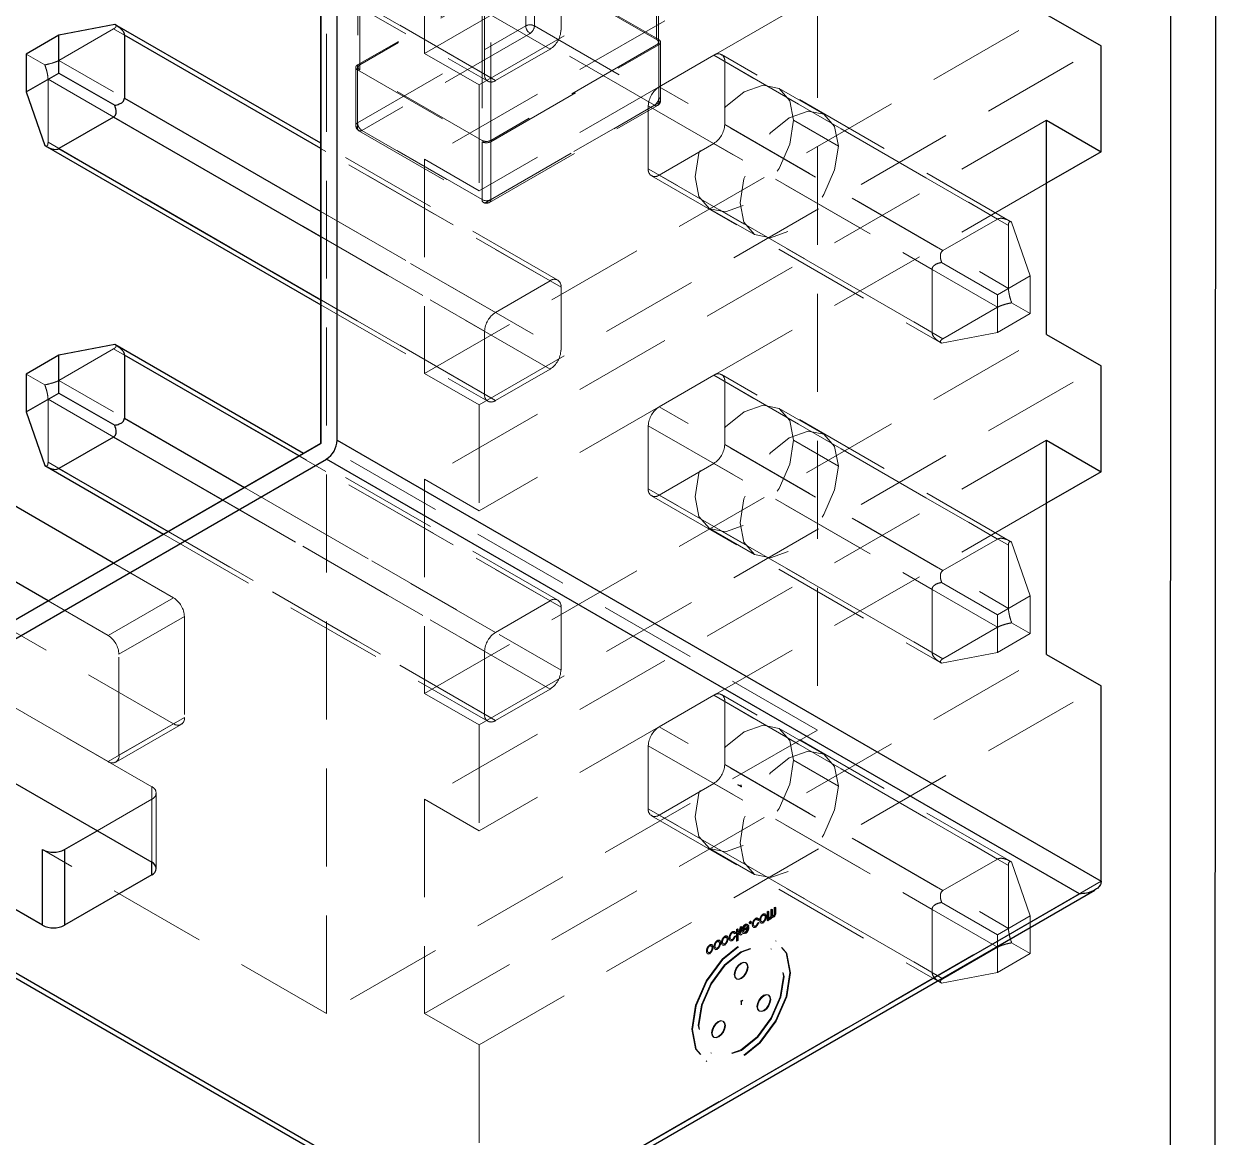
# Model space of a CAD drawing. Header units: millimetres. Extents: x 0 to 841, y 0 to 2287.
# Drawn here: x 629.29 to 644.74, y 251.73 to 266.16 of the extents above; entities that cross this region are included whole.
import ezdxf

# ---------------------------------------------------------------- set-up
doc = ezdxf.new("R2010")
doc.units = ezdxf.units.MM
doc.header["$PDSIZE"] = -1
doc.linetypes.add('HIDDEN', pattern=[1.905, 1.27, -0.635])

msp = doc.modelspace()

# ---------------------------------------------------------------- linework, layer by layer
at = {"color": 7, "linetype": 'Continuous', "lineweight": 25}
for p, q in [((633.353, 260.759), (633.353, 285.189)), ((633.141, 284.985), (633.141, 260.718)), ((633.141, 260.718), (633.141, 283.516)), ((644.147, 245.525), (644.16, 282.282)), ((644.729, 245.189), (644.742, 281.946)), ((642.546, 266.279), (643.253, 265.871)), ((630.471, 266.149), (629.747, 266.009)), ((633.141, 264.608), (630.471, 266.149)), ((629.747, 266.009), (629.323, 265.764)), ((629.747, 265.519), (629.747, 266.009)), ((630.596, 266.009), (630.596, 265.193)), ((633.141, 264.54), (630.596, 266.009)), ((629.323, 265.764), (629.323, 265.275)), ((643.253, 264.499), (643.253, 265.871)), ((629.323, 265.275), (629.747, 265.519)), ((629.747, 265.519), (630.471, 265.101)), ((629.323, 265.275), (629.564, 264.578)), ((630.596, 265.193), (633.141, 263.723)), ((630.454, 264.948), (629.747, 264.54)), ((633.141, 263.397), (630.454, 264.948)), ((642.546, 264.907), (643.253, 264.499)), ((642.546, 262.131), (642.546, 264.907)), ((629.564, 264.578), (633.141, 262.513)), ((629.747, 264.54), (633.141, 262.58)), ((643.253, 264.499), (642.546, 264.091)), ((642.546, 262.131), (643.253, 261.723)), ((630.471, 262.001), (629.747, 261.861)), ((632.917, 260.589), (630.471, 262.001)), ((629.747, 261.861), (629.323, 261.616)), ((629.747, 261.371), (629.747, 261.861)), ((630.596, 261.861), (630.596, 261.045)), ((632.859, 260.555), (630.596, 261.861)), ((630.455, 259.167), (626.141, 261.657)), ((629.323, 261.616), (629.323, 261.127)), ((643.253, 260.351), (643.253, 261.723)), ((629.323, 261.127), (629.747, 261.371)), ((629.747, 261.371), (630.471, 260.953)), ((629.606, 258.677), (625.292, 261.168)), ((629.323, 261.127), (629.564, 260.43)), ((630.596, 261.045), (632.152, 260.147)), ((630.454, 260.8), (629.747, 260.392)), ((631.869, 259.983), (630.454, 260.8)), ((633.141, 260.718), (627.555, 257.493)), ((628.191, 257.86), (633.141, 260.718)), ((633.141, 260.718), (633.141, 260.718)), ((633.353, 260.759), (643.253, 255.044)), ((642.546, 260.759), (643.253, 260.351)), ((642.546, 257.983), (642.546, 260.759)), ((627.555, 257.248), (633.212, 260.514)), ((642.97, 254.88), (633.212, 260.514)), ((629.564, 260.43), (631.103, 259.541)), ((629.747, 260.392), (631.162, 259.575)), ((643.253, 260.351), (642.546, 259.943)), ((642.546, 257.983), (643.253, 257.575)), ((643.253, 255.044), (643.253, 257.575)), ((627.555, 257.248), (630.949, 255.289)), ((629.535, 254.472), (626.141, 256.432)), ((625.334, 256.013), (635.19, 250.323)), ((625.434, 256.023), (635.192, 250.39)), ((629.818, 255.452), (630.242, 255.697)), ((629.535, 254.472), (629.535, 255.452)), ((629.818, 255.452), (629.818, 254.472)), ((630.949, 255.125), (630.949, 255.289)), ((630.949, 255.125), (629.818, 254.472)), ((635.193, 250.323), (643.169, 254.928)), ((635.192, 250.39), (642.97, 254.88))]:
    msp.add_line(p, q, dxfattribs=at)
at = {"color": 7, "linetype": 'HIDDEN', "lineweight": 18}
for p, q in [((639.576, 279.801), (639.576, 257.003)), ((633.212, 253.329), (633.212, 276.127)), ((634.485, 265.774), (642.546, 270.427)), ((635.192, 265.366), (643.253, 270.019)), ((637.492, 265.952), (637.492, 269.544)), ((637.492, 269.479), (637.492, 265.886)), ((637.515, 265.919), (637.515, 269.512)), ((633.622, 269.185), (633.622, 265.592)), ((633.645, 269.218), (633.645, 265.625)), ((633.645, 265.56), (633.645, 269.153)), ((642.546, 269.055), (634.485, 264.402)), ((635.263, 265.504), (629.606, 268.769)), ((634.485, 268.55), (634.485, 265.774)), ((642.546, 268.239), (635.192, 263.994)), ((635.229, 268.238), (635.229, 264.645)), ((635.342, 264.645), (635.342, 268.238)), ((633.141, 267.871), (636.253, 266.075)), ((636.111, 265.83), (633.141, 267.545)), ((635.795, 266.882), (633.617, 265.625)), ((635.795, 266.866), (633.645, 265.625)), ((635.795, 266.131), (635.795, 266.882)), ((635.908, 266.882), (635.908, 266.131)), ((637.52, 265.952), (635.908, 266.882)), ((637.492, 265.952), (635.908, 266.866)), ((636.253, 266.075), (636.253, 266.892)), ((633.141, 266.728), (635.404, 265.422)), ((633.141, 266.661), (635.304, 265.412)), ((634.485, 261.626), (642.546, 266.279)), ((635.263, 266.32), (635.263, 265.504)), ((629.747, 265.683), (630.454, 266.091)), ((630.454, 266.091), (636.111, 262.825)), ((633.617, 264.874), (635.795, 266.131)), ((635.908, 266.131), (637.52, 265.2)), ((635.852, 266.033), (633.674, 264.776)), ((637.464, 265.102), (635.852, 266.033)), ((637.52, 265.2), (637.52, 265.952)), ((637.544, 265.168), (637.544, 265.919)), ((629.564, 265.625), (629.323, 265.764)), ((634.485, 265.774), (635.192, 265.366)), ((635.192, 261.217), (643.253, 265.871)), ((637.492, 265.886), (635.342, 264.645)), ((635.342, 264.629), (637.52, 265.886)), ((635.404, 265.422), (636.111, 265.83)), ((637.52, 265.886), (637.52, 265.135)), ((638.232, 265.749), (637.525, 265.341)), ((638.232, 265.749), (641.909, 263.626)), ((642.092, 263.588), (638.332, 265.759)), ((635.404, 262.417), (629.747, 265.683)), ((633.594, 265.592), (633.594, 264.841)), ((633.617, 265.625), (633.617, 264.874)), ((642.051, 263.545), (638.374, 265.667)), ((638.374, 264.851), (638.374, 265.667)), ((629.606, 264.621), (629.606, 265.438)), ((629.606, 265.438), (635.263, 262.172)), ((633.617, 264.809), (633.617, 265.56)), ((633.617, 265.56), (635.229, 264.629)), ((635.229, 264.645), (633.645, 265.56)), ((635.192, 265.366), (635.192, 263.994)), ((641.202, 263.218), (637.525, 265.341)), ((639.66, 264.984), (639.078, 265.32)), ((637.52, 265.135), (635.342, 263.878)), ((635.286, 263.845), (637.464, 265.102)), ((635.326, 263.841), (637.504, 265.099)), ((637.384, 265.096), (637.384, 264.279)), ((637.384, 265.096), (641.061, 262.973)), ((642.546, 264.907), (634.485, 260.254)), ((638.374, 264.851), (642.051, 262.728)), ((639.847, 264.572), (639.265, 264.908)), ((635.229, 263.878), (633.617, 264.809)), ((633.634, 264.772), (635.246, 263.841)), ((633.674, 264.776), (635.286, 263.845)), ((635.263, 261.356), (629.606, 264.621)), ((636.211, 262.835), (633.141, 264.608)), ((636.253, 262.744), (633.141, 264.54)), ((635.229, 264.629), (635.229, 263.878)), ((635.342, 263.878), (635.342, 264.629)), ((637.525, 264.197), (638.232, 264.606)), ((641.909, 262.483), (638.232, 264.606)), ((634.485, 264.402), (634.485, 261.626)), ((634.485, 264.402), (635.192, 263.994)), ((641.061, 262.157), (637.384, 264.279)), ((637.525, 264.197), (641.202, 262.075)), ((642.546, 264.091), (635.192, 259.846)), ((637.425, 264.188), (641.185, 262.017)), ((638.178, 263.761), (638.76, 263.425)), ((633.141, 263.723), (636.253, 261.927)), ((641.909, 263.626), (641.202, 263.218)), ((642.092, 263.588), (642.334, 262.891)), ((642.051, 262.728), (642.051, 263.545)), ((636.111, 261.682), (633.141, 263.397)), ((641.061, 262.973), (641.061, 262.157)), ((641.185, 263.065), (641.909, 262.646)), ((636.111, 262.825), (635.404, 262.417)), ((641.909, 262.646), (642.334, 262.891)), ((642.334, 262.891), (642.334, 262.401)), ((636.253, 261.927), (636.253, 262.744)), ((633.141, 262.58), (635.404, 261.274)), ((633.141, 262.513), (635.304, 261.264)), ((641.909, 262.157), (641.909, 262.646)), ((642.334, 262.401), (642.092, 262.541)), ((641.202, 262.075), (641.909, 262.483)), ((642.334, 262.401), (641.909, 262.157)), ((634.485, 257.478), (642.546, 262.131)), ((635.263, 262.172), (635.263, 261.356)), ((641.909, 262.157), (641.185, 262.017)), ((629.747, 261.535), (630.454, 261.943)), ((630.454, 261.943), (636.111, 258.677)), ((629.564, 261.477), (629.323, 261.616)), ((634.485, 261.626), (635.192, 261.217)), ((635.192, 257.069), (643.253, 261.723)), ((635.404, 261.274), (636.111, 261.682)), ((638.232, 261.601), (637.525, 261.193)), ((638.232, 261.601), (641.909, 259.478)), ((642.092, 259.44), (638.332, 261.611)), ((635.404, 258.269), (629.747, 261.535)), ((642.051, 259.397), (638.374, 261.519)), ((638.374, 260.703), (638.374, 261.519)), ((629.606, 260.473), (629.606, 261.29)), ((629.606, 261.29), (635.263, 258.024)), ((635.192, 261.217), (635.192, 259.846)), ((641.202, 259.07), (637.525, 261.193)), ((639.66, 260.836), (639.078, 261.172)), ((637.384, 260.948), (637.384, 260.131)), ((637.384, 260.948), (641.061, 258.825)), ((639.576, 257.003), (633.141, 260.718)), ((642.546, 260.759), (634.485, 256.106)), ((638.374, 260.703), (642.051, 258.58)), ((639.847, 260.424), (639.265, 260.76)), ((636.253, 258.596), (632.859, 260.555)), ((636.211, 258.687), (632.917, 260.589)), ((635.263, 257.208), (629.606, 260.473)), ((637.525, 260.049), (638.232, 260.458)), ((641.909, 258.335), (638.232, 260.458)), ((634.485, 260.254), (634.485, 257.478)), ((634.485, 260.254), (635.192, 259.846)), ((632.152, 260.147), (636.253, 257.779)), ((641.061, 258.008), (637.384, 260.131)), ((637.425, 260.04), (641.185, 257.869)), ((637.525, 260.049), (641.202, 257.927)), ((636.111, 257.534), (631.869, 259.983)), ((642.546, 259.943), (635.192, 255.698)), ((631.162, 259.575), (635.404, 257.126)), ((638.178, 259.613), (638.76, 259.277)), ((630.384, 256.595), (625.292, 259.534)), ((631.103, 259.541), (635.304, 257.116)), ((641.909, 259.478), (641.202, 259.07)), ((642.092, 259.44), (642.334, 258.743)), ((642.051, 258.58), (642.051, 259.397)), ((631.232, 258.718), (630.455, 259.167)), ((641.061, 258.825), (641.061, 258.008)), ((641.185, 258.917), (641.909, 258.498)), ((630.384, 258.228), (629.606, 258.677)), ((630.384, 258.228), (631.232, 258.718)), ((636.111, 258.677), (635.404, 258.269)), ((641.909, 258.498), (642.334, 258.743)), ((642.334, 258.743), (642.334, 258.253)), ((636.253, 257.779), (636.253, 258.596)), ((641.909, 258.009), (641.909, 258.498)), ((631.232, 257.085), (629.04, 258.35)), ((631.373, 258.473), (630.525, 257.984)), ((631.373, 258.473), (631.373, 257.167)), ((641.202, 257.927), (641.909, 258.335)), ((642.334, 258.253), (642.092, 258.393)), ((642.334, 258.253), (641.909, 258.009)), ((635.263, 258.024), (635.263, 257.208)), ((630.525, 256.677), (630.525, 257.984)), ((634.485, 253.33), (642.546, 257.983)), ((641.909, 258.009), (641.185, 257.869)), ((630.949, 256.268), (628.191, 257.86)), ((635.192, 252.921), (643.253, 257.575)), ((634.485, 257.478), (635.192, 257.069)), ((635.404, 257.126), (636.111, 257.534)), ((638.232, 257.453), (637.525, 257.045)), ((638.232, 257.453), (641.909, 255.33)), ((642.092, 255.292), (638.332, 257.463)), ((642.051, 255.248), (638.374, 257.371)), ((638.374, 256.555), (638.374, 257.371)), ((630.525, 256.677), (631.373, 257.167)), ((631.232, 257.085), (630.384, 256.595)), ((630.484, 256.586), (631.332, 257.075)), ((639.576, 257.003), (633.212, 253.329)), ((635.192, 257.069), (635.192, 255.698)), ((641.202, 254.922), (637.525, 257.045)), ((639.66, 256.688), (639.078, 257.024)), ((637.384, 256.8), (637.384, 255.983)), ((637.384, 256.8), (641.061, 254.677)), ((638.374, 256.555), (642.051, 254.432)), ((639.847, 256.276), (639.265, 256.612)), ((630.949, 256.268), (630.949, 255.289)), ((631.008, 255.207), (631.008, 256.187)), ((637.525, 255.901), (638.232, 256.31)), ((641.909, 254.187), (638.232, 256.31)), ((635.192, 250.39), (625.292, 256.105)), ((630.242, 255.697), (630.949, 256.105)), ((630.949, 255.289), (630.949, 256.105)), ((634.485, 256.106), (634.485, 253.33)), ((634.485, 256.106), (635.192, 255.698)), ((641.061, 253.86), (637.384, 255.983)), ((637.425, 255.892), (641.185, 253.721)), ((637.525, 255.901), (641.202, 253.779)), ((633.212, 253.329), (629.535, 255.452)), ((638.178, 255.465), (638.76, 255.129)), ((641.909, 255.33), (641.202, 254.922)), ((642.051, 254.432), (642.051, 255.248)), ((642.092, 255.292), (642.334, 254.595)), ((643.253, 255.044), (635.192, 250.39)), ((638.906, 254.614), (638.898, 254.619)), ((638.925, 254.648), (638.938, 254.656)), ((638.925, 254.536), (638.925, 254.648)), ((638.925, 254.648), (638.933, 254.643)), ((638.933, 254.643), (638.947, 254.651)), ((638.933, 254.531), (638.933, 254.643)), ((638.938, 254.656), (638.938, 254.574)), ((638.938, 254.656), (638.947, 254.651)), ((638.947, 254.651), (638.947, 254.569)), ((638.971, 254.675), (638.984, 254.682)), ((638.971, 254.675), (638.971, 254.592)), ((638.971, 254.675), (638.979, 254.67)), ((638.979, 254.67), (638.992, 254.677)), ((638.979, 254.67), (638.979, 254.588)), ((638.984, 254.682), (638.984, 254.603)), ((638.984, 254.682), (638.992, 254.677)), ((638.992, 254.677), (638.992, 254.598)), ((639.029, 254.708), (639.016, 254.701)), ((639.016, 254.701), (639.016, 254.621)), ((639.016, 254.701), (639.024, 254.696)), ((639.016, 254.621), (639.024, 254.616)), ((639.037, 254.703), (639.024, 254.696)), ((639.024, 254.696), (639.024, 254.616)), ((639.029, 254.708), (639.029, 254.623)), ((639.029, 254.708), (639.037, 254.703)), ((639.029, 254.623), (639.037, 254.618)), ((639.037, 254.703), (639.037, 254.618)), ((641.061, 254.677), (641.061, 253.86)), ((641.185, 254.769), (641.909, 254.35)), ((638.638, 254.483), (638.646, 254.478)), ((638.655, 254.466), (638.647, 254.471)), ((638.663, 254.461), (638.677, 254.47)), ((638.672, 254.481), (638.664, 254.486)), ((638.671, 254.457), (638.686, 254.465)), ((638.677, 254.47), (638.686, 254.465)), ((638.691, 254.504), (638.7, 254.499)), ((638.694, 254.497), (638.703, 254.492)), ((638.718, 254.518), (638.709, 254.523)), ((638.712, 254.516), (638.721, 254.511)), ((638.774, 254.561), (638.782, 254.556)), ((638.79, 254.544), (638.781, 254.549)), ((638.799, 254.54), (638.813, 254.549)), ((638.799, 254.54), (638.807, 254.535)), ((638.799, 254.498), (638.813, 254.507)), ((638.799, 254.498), (638.807, 254.493)), ((638.808, 254.559), (638.8, 254.564)), ((638.807, 254.535), (638.822, 254.544)), ((638.807, 254.493), (638.822, 254.502)), ((638.813, 254.549), (638.822, 254.544)), ((638.813, 254.507), (638.822, 254.502)), ((638.842, 254.502), (638.851, 254.497)), ((638.851, 254.519), (638.859, 254.514)), ((638.87, 254.617), (638.878, 254.612)), ((638.87, 254.602), (638.878, 254.597)), ((638.87, 254.519), (638.878, 254.514)), ((638.87, 254.504), (638.878, 254.499)), ((638.897, 254.597), (638.889, 254.602)), ((638.925, 254.536), (638.938, 254.544)), ((638.925, 254.536), (638.933, 254.531)), ((638.933, 254.531), (638.947, 254.539)), ((638.938, 254.574), (638.947, 254.569)), ((638.938, 254.544), (638.938, 254.552)), ((638.938, 254.552), (638.947, 254.548)), ((638.938, 254.544), (638.947, 254.539)), ((638.943, 254.566), (638.952, 254.561)), ((638.947, 254.539), (638.947, 254.548)), ((638.971, 254.592), (638.979, 254.588)), ((638.977, 254.579), (638.986, 254.574)), ((638.978, 254.578), (638.987, 254.573)), ((638.984, 254.603), (638.992, 254.598)), ((638.988, 254.593), (638.997, 254.588)), ((641.909, 254.35), (642.334, 254.595)), ((642.334, 254.595), (642.334, 254.105)), ((638.375, 254.331), (638.384, 254.326)), ((638.375, 254.316), (638.384, 254.311)), ((638.403, 254.311), (638.394, 254.316)), ((638.412, 254.328), (638.403, 254.333)), ((638.473, 254.387), (638.481, 254.382)), ((638.489, 254.37), (638.48, 254.375)), ((638.498, 254.366), (638.512, 254.375)), ((638.498, 254.366), (638.506, 254.361)), ((638.498, 254.324), (638.512, 254.333)), ((638.498, 254.324), (638.506, 254.32)), ((638.507, 254.386), (638.499, 254.391)), ((638.506, 254.361), (638.521, 254.37)), ((638.506, 254.32), (638.521, 254.328)), ((638.512, 254.375), (638.521, 254.37)), ((638.512, 254.333), (638.521, 254.328)), ((638.539, 254.425), (638.525, 254.417)), ((638.525, 254.417), (638.525, 254.272)), ((638.525, 254.417), (638.533, 254.413)), ((638.547, 254.421), (638.533, 254.413)), ((638.533, 254.413), (638.533, 254.267)), ((638.539, 254.386), (638.539, 254.425)), ((638.539, 254.425), (638.547, 254.421)), ((638.539, 254.386), (638.556, 254.376)), ((638.539, 254.386), (638.547, 254.381)), ((638.539, 254.369), (638.576, 254.348)), ((638.539, 254.28), (638.539, 254.369)), ((638.539, 254.369), (638.547, 254.364)), ((638.547, 254.381), (638.547, 254.421)), ((638.547, 254.275), (638.547, 254.364)), ((638.576, 254.447), (638.556, 254.376)), ((638.556, 254.376), (638.564, 254.371)), ((638.556, 254.376), (638.564, 254.371)), ((638.564, 254.371), (638.588, 254.454)), ((638.585, 254.442), (638.564, 254.371)), ((638.564, 254.371), (638.59, 254.356)), ((638.564, 254.371), (638.573, 254.366)), ((638.573, 254.366), (638.597, 254.449)), ((638.588, 254.454), (638.576, 254.447)), ((638.576, 254.447), (638.585, 254.442)), ((638.576, 254.348), (638.59, 254.356)), ((638.576, 254.348), (638.585, 254.343)), ((638.576, 254.348), (638.585, 254.343)), ((638.597, 254.449), (638.585, 254.442)), ((638.585, 254.343), (638.599, 254.351)), ((638.588, 254.454), (638.597, 254.449)), ((638.59, 254.356), (638.599, 254.351)), ((638.59, 254.356), (638.599, 254.351)), ((638.608, 254.404), (638.667, 254.438)), ((638.608, 254.404), (638.617, 254.399)), ((638.609, 254.417), (638.68, 254.458)), ((638.609, 254.417), (638.617, 254.413)), ((638.61, 254.368), (638.618, 254.363)), ((638.617, 254.413), (638.688, 254.454)), ((638.617, 254.399), (638.676, 254.433)), ((638.625, 254.382), (638.633, 254.377)), ((638.638, 254.37), (638.646, 254.365)), ((638.663, 254.461), (638.671, 254.457)), ((638.667, 254.438), (638.676, 254.433)), ((638.68, 254.458), (638.688, 254.454)), ((638.746, 254.446), (638.755, 254.441)), ((638.755, 254.463), (638.764, 254.458)), ((638.774, 254.449), (638.782, 254.444)), ((641.909, 253.86), (641.909, 254.35)), ((638.18, 254.218), (638.188, 254.213)), ((638.18, 254.204), (638.188, 254.199)), ((638.208, 254.199), (638.199, 254.203)), ((638.216, 254.216), (638.208, 254.221)), ((638.25, 254.16), (638.258, 254.155)), ((638.259, 254.177), (638.267, 254.172)), ((638.278, 254.275), (638.286, 254.27)), ((638.278, 254.26), (638.286, 254.255)), ((638.278, 254.177), (638.286, 254.172)), ((638.278, 254.162), (638.286, 254.157)), ((638.305, 254.255), (638.297, 254.26)), ((638.314, 254.272), (638.305, 254.277)), ((638.347, 254.216), (638.356, 254.211)), ((638.356, 254.233), (638.365, 254.228)), ((638.375, 254.233), (638.384, 254.228)), ((638.375, 254.218), (638.384, 254.213)), ((638.445, 254.272), (638.453, 254.268)), ((638.454, 254.289), (638.462, 254.285)), ((638.473, 254.275), (638.481, 254.27)), ((638.525, 254.272), (638.539, 254.28)), ((638.525, 254.272), (638.533, 254.267)), ((638.533, 254.267), (638.547, 254.275)), ((638.539, 254.28), (638.547, 254.275)), ((638.982, 254.163), (638.973, 254.168)), ((639.042, 254.267), (639.033, 254.272)), ((641.202, 253.779), (641.909, 254.187)), ((642.334, 254.105), (642.092, 254.245)), ((638.152, 254.103), (638.161, 254.099)), ((638.161, 254.121), (638.169, 254.116)), ((638.18, 254.12), (638.188, 254.115)), ((638.18, 254.106), (638.188, 254.101)), ((642.334, 254.105), (641.909, 253.86)), ((638.652, 253.983), (638.643, 253.988)), ((638.668, 253.933), (638.676, 253.928)), ((639.22, 253.86), (639.228, 253.855)), ((641.909, 253.86), (641.185, 253.721)), ((638.498, 253.835), (638.507, 253.83)), ((638.523, 253.78), (638.532, 253.775)), ((639.135, 253.811), (639.143, 253.806)), ((638.946, 253.565), (638.937, 253.57)), ((638.792, 253.417), (638.801, 253.412)), ((638.962, 253.515), (638.97, 253.51)), ((634.485, 253.33), (635.192, 252.921)), ((638.358, 253.226), (638.349, 253.23)), ((638.817, 253.362), (638.826, 253.357)), ((637.947, 253.125), (637.955, 253.12)), ((638.032, 253.174), (638.04, 253.169)), ((638.204, 253.078), (638.213, 253.073)), ((638.374, 253.176), (638.383, 253.171)), ((635.192, 252.921), (635.192, 250.39)), ((638.229, 253.023), (638.238, 253.018)), ((638.193, 252.817), (638.202, 252.812)), ((638.133, 252.713), (638.142, 252.708))]:
    msp.add_line(p, q, dxfattribs=at)
at = {"color": 7, "linetype": 'Continuous'}
for p, q in [((638.586, 256.269), (638.544, 256.293)), ((638.586, 256.269), (638.544, 256.293)), ((638.586, 256.269), (638.586, 256.293)), ((638.586, 256.269), (638.586, 256.293)), ((638.587, 253.49), (638.608, 253.502)), ((638.587, 253.49), (638.587, 253.441))]:
    msp.add_line(p, q, dxfattribs=at)
at = {"color": 7, "linetype": 'HIDDEN', "lineweight": 18, "flags": 128}
for points in [[(639.265, 264.908), (639.216, 265.161), (639.078, 265.32), (638.872, 265.36), (638.628, 265.275), (638.385, 265.079), (638.178, 264.8), (638.04, 264.482), (637.992, 264.173), (638.04, 263.92), (638.178, 263.761), (638.385, 263.721), (638.628, 263.806), (638.872, 264.002), (639.078, 264.281), (639.216, 264.599), (639.265, 264.908)], [(639.847, 264.572), (639.798, 264.825), (639.66, 264.984), (639.454, 265.024), (639.21, 264.94), (638.967, 264.743), (638.76, 264.464), (638.622, 264.146), (638.574, 263.837), (638.622, 263.584), (638.76, 263.425), (638.967, 263.385), (639.21, 263.47), (639.454, 263.666), (639.66, 263.945), (639.798, 264.263), (639.847, 264.572)], [(639.265, 260.76), (639.216, 261.013), (639.078, 261.172), (638.872, 261.212), (638.628, 261.127), (638.385, 260.931), (638.178, 260.652), (638.04, 260.334), (637.992, 260.025), (638.04, 259.772), (638.178, 259.613), (638.385, 259.573), (638.628, 259.658), (638.872, 259.854), (639.078, 260.133), (639.216, 260.451), (639.265, 260.76)], [(639.847, 260.424), (639.798, 260.677), (639.66, 260.836), (639.454, 260.876), (639.21, 260.791), (638.967, 260.595), (638.76, 260.316), (638.622, 259.998), (638.574, 259.689), (638.622, 259.436), (638.76, 259.277), (638.967, 259.237), (639.21, 259.322), (639.454, 259.518), (639.66, 259.797), (639.798, 260.115), (639.847, 260.424)], [(639.265, 256.612), (639.216, 256.865), (639.078, 257.024), (638.872, 257.064), (638.628, 256.979), (638.385, 256.783), (638.178, 256.504), (638.04, 256.186), (637.992, 255.877), (638.04, 255.624), (638.178, 255.465), (638.385, 255.425), (638.628, 255.51), (638.872, 255.706), (639.078, 255.985), (639.216, 256.303), (639.265, 256.612)], [(639.847, 256.276), (639.798, 256.529), (639.66, 256.688), (639.454, 256.728), (639.21, 256.643), (638.967, 256.447), (638.76, 256.168), (638.622, 255.85), (638.574, 255.541), (638.622, 255.288), (638.76, 255.129), (638.967, 255.089), (639.21, 255.174), (639.454, 255.37), (639.66, 255.649), (639.798, 255.967), (639.847, 256.276)], [(638.977, 254.579), (638.983, 254.576), (638.991, 254.577), (638.998, 254.58), (639.006, 254.585), (639.014, 254.593), (639.02, 254.602), (639.025, 254.612), (639.029, 254.623)], [(638.984, 254.603), (638.985, 254.597), (638.989, 254.593), (638.994, 254.592), (639, 254.594), (639.006, 254.599), (639.011, 254.606), (639.014, 254.614), (639.016, 254.621)], [(638.691, 254.504), (638.692, 254.509), (638.694, 254.514), (638.698, 254.519), (638.702, 254.522), (638.706, 254.524), (638.709, 254.523), (638.712, 254.52), (638.712, 254.516)], [(638.712, 254.516), (638.712, 254.511), (638.709, 254.506), (638.706, 254.501), (638.702, 254.498), (638.698, 254.496), (638.694, 254.497), (638.692, 254.5), (638.691, 254.504)], [(638.7, 254.499), (638.701, 254.504), (638.703, 254.509), (638.706, 254.514), (638.71, 254.517), (638.714, 254.519), (638.718, 254.518), (638.72, 254.515), (638.721, 254.511)], [(638.721, 254.511), (638.72, 254.506), (638.718, 254.501), (638.714, 254.496), (638.71, 254.493), (638.706, 254.491), (638.703, 254.492), (638.701, 254.495), (638.7, 254.499)], [(638.938, 254.574), (638.94, 254.569), (638.944, 254.566), (638.949, 254.565), (638.954, 254.567), (638.96, 254.572), (638.965, 254.578), (638.969, 254.585), (638.971, 254.592)], [(638.947, 254.569), (638.949, 254.564), (638.952, 254.561), (638.957, 254.56), (638.963, 254.562), (638.969, 254.567), (638.974, 254.573), (638.977, 254.58), (638.979, 254.588)], [(638.986, 254.574), (638.992, 254.572), (638.999, 254.572), (639.007, 254.575), (639.015, 254.58), (639.022, 254.588), (639.029, 254.597), (639.034, 254.608), (639.037, 254.618)], [(638.992, 254.598), (638.994, 254.592), (638.997, 254.588), (639.002, 254.587), (639.008, 254.59), (639.014, 254.594), (639.019, 254.601), (639.023, 254.609), (639.024, 254.616)], [(637.947, 253.125), (637.995, 253.434), (638.133, 253.752), (638.34, 254.031), (638.583, 254.227), (638.827, 254.312), (639.033, 254.272), (639.171, 254.113), (639.22, 253.86)], [(637.955, 253.12), (638.004, 253.429), (638.142, 253.747), (638.348, 254.026), (638.592, 254.222), (638.835, 254.307), (639.042, 254.267), (639.18, 254.108), (639.228, 253.855)], [(638.032, 253.174), (638.074, 253.442), (638.193, 253.717), (638.372, 253.959), (638.583, 254.129), (638.794, 254.202), (638.973, 254.168), (639.093, 254.03), (639.135, 253.811)], [(638.04, 253.169), (638.082, 253.437), (638.202, 253.713), (638.381, 253.954), (638.592, 254.124), (638.803, 254.198), (638.982, 254.163), (639.101, 254.025), (639.143, 253.806)], [(639.22, 253.86), (639.171, 253.55), (639.033, 253.232), (638.827, 252.954), (638.583, 252.757), (638.34, 252.673), (638.133, 252.713), (637.995, 252.872), (637.947, 253.125)], [(639.228, 253.855), (639.18, 253.545), (639.042, 253.227), (638.835, 252.949), (638.592, 252.752), (638.348, 252.668), (638.142, 252.708), (638.004, 252.867), (637.955, 253.12)], [(638.498, 253.835), (638.505, 253.876), (638.523, 253.919), (638.551, 253.956), (638.583, 253.982), (638.616, 253.993), (638.643, 253.988), (638.662, 253.967), (638.668, 253.933)], [(638.668, 253.933), (638.662, 253.892), (638.643, 253.849), (638.616, 253.812), (638.583, 253.786), (638.551, 253.775), (638.523, 253.78), (638.505, 253.801), (638.498, 253.835)], [(638.507, 253.83), (638.513, 253.871), (638.532, 253.914), (638.559, 253.951), (638.592, 253.977), (638.624, 253.989), (638.652, 253.983), (638.67, 253.962), (638.676, 253.928)], [(638.676, 253.928), (638.67, 253.887), (638.652, 253.845), (638.624, 253.807), (638.592, 253.781), (638.559, 253.77), (638.532, 253.775), (638.513, 253.796), (638.507, 253.83)], [(639.135, 253.811), (639.093, 253.543), (638.973, 253.267), (638.794, 253.026), (638.583, 252.855), (638.372, 252.782), (638.193, 252.817), (638.074, 252.954), (638.032, 253.174)], [(639.143, 253.806), (639.101, 253.538), (638.982, 253.262), (638.803, 253.021), (638.592, 252.85), (638.381, 252.777), (638.202, 252.812), (638.082, 252.949), (638.04, 253.169)], [(638.792, 253.417), (638.799, 253.458), (638.817, 253.501), (638.845, 253.538), (638.877, 253.564), (638.91, 253.575), (638.937, 253.57), (638.955, 253.549), (638.962, 253.515)], [(638.801, 253.412), (638.807, 253.453), (638.826, 253.496), (638.853, 253.533), (638.886, 253.559), (638.918, 253.57), (638.946, 253.565), (638.964, 253.544), (638.97, 253.51)], [(638.962, 253.515), (638.955, 253.474), (638.937, 253.431), (638.91, 253.394), (638.877, 253.368), (638.845, 253.357), (638.817, 253.362), (638.799, 253.383), (638.792, 253.417)], [(638.97, 253.51), (638.964, 253.469), (638.946, 253.426), (638.918, 253.389), (638.886, 253.363), (638.853, 253.352), (638.826, 253.357), (638.807, 253.378), (638.801, 253.412)], [(638.204, 253.078), (638.211, 253.119), (638.229, 253.161), (638.257, 253.198), (638.289, 253.225), (638.322, 253.236), (638.349, 253.23), (638.368, 253.209), (638.374, 253.176)], [(638.213, 253.073), (638.219, 253.114), (638.238, 253.156), (638.265, 253.193), (638.298, 253.22), (638.33, 253.231), (638.358, 253.226), (638.376, 253.204), (638.383, 253.171)], [(638.374, 253.176), (638.368, 253.134), (638.349, 253.092), (638.322, 253.055), (638.289, 253.029), (638.257, 253.017), (638.229, 253.023), (638.211, 253.044), (638.204, 253.078)], [(638.383, 253.171), (638.376, 253.129), (638.358, 253.087), (638.33, 253.05), (638.298, 253.024), (638.265, 253.012), (638.238, 253.018), (638.219, 253.039), (638.213, 253.073)]]:
    msp.add_lwpolyline(points, dxfattribs=at)
at = {"color": 7, "linetype": 'HIDDEN', "lineweight": 18}
for centre, radius, start, end in [((635.852, 266.022), 0.123, 62.6097, 117.3903), ((635.918, 266.137), 0.123, 182.6055, 237.3945), ((635.785, 266.137), 0.123, 302.6055, 357.3945), ((635.945, 266.089), 0.307, 302.6055, 357.3945), ((637.48, 265.919), 0.0349, 290.7834, 69.2166), ((637.508, 265.919), 0.0349, 290.7834, 69.2166), ((638.288, 265.681), 0.0873, 350.786, 129.2033), ((633.629, 265.592), 0.0349, 110.7834, 249.2166), ((633.658, 265.592), 0.0349, 110.7834, 249.2166), ((635.349, 265.49), 0.0873, 170.786, 309.2033), ((637.691, 265.082), 0.307, 122.6055, 177.3945), ((637.398, 265.206), 0.123, 302.6055, 357.3945), ((637.486, 265.13), 0.0349, 230.7967, 9.214), ((637.464, 265.168), 0.08, 299.9973, 0), ((637.508, 265.168), 0.0349, 290.7834, 69.2166), ((633.674, 264.841), 0.08, 180, 240.0027), ((633.629, 264.841), 0.0349, 110.7834, 249.2166), ((633.74, 264.879), 0.123, 182.6055, 237.3945), ((638.067, 264.865), 0.307, 302.6055, 357.3945), ((633.652, 264.803), 0.0349, 170.786, 309.2033), ((635.286, 264.755), 0.123, 242.6097, 297.3903), ((635.286, 264.738), 0.123, 242.6097, 297.3903), ((637.47, 264.265), 0.0873, 170.786, 309.2033), ((635.264, 263.872), 0.0349, 170.786, 309.2033), ((635.286, 263.987), 0.123, 242.6097, 297.3903), ((635.286, 263.911), 0.08, 240.0027, 299.9973), ((635.308, 263.872), 0.0349, 230.7967, 9.214), ((636.166, 262.758), 0.0873, 350.786, 129.2033), ((635.57, 262.158), 0.307, 122.6055, 177.3945), ((635.945, 261.941), 0.307, 302.6055, 357.3945), ((638.288, 261.533), 0.0873, 350.786, 129.2033), ((635.349, 261.342), 0.0873, 170.786, 309.2033), ((637.691, 260.934), 0.307, 122.6055, 177.3945), ((638.067, 260.717), 0.307, 302.6055, 357.3945), ((637.47, 260.117), 0.0873, 170.786, 309.2033), ((631.066, 258.459), 0.307, 2.6055, 57.3945), ((636.166, 258.61), 0.0873, 350.786, 129.2033), ((630.218, 257.97), 0.307, 2.6055, 57.3945), ((635.57, 258.01), 0.307, 122.6055, 177.3945), ((635.945, 257.793), 0.307, 302.6055, 357.3945), ((638.288, 257.385), 0.0873, 350.786, 129.2033), ((631.287, 257.153), 0.0873, 230.7967, 9.214), ((635.349, 257.194), 0.0873, 170.786, 309.2033), ((637.691, 256.786), 0.307, 122.6055, 177.3945), ((630.439, 256.663), 0.0873, 230.7967, 9.214), ((638.067, 256.569), 0.307, 302.6055, 357.3945), ((630.918, 256.187), 0.0873, 290.7834, 69.2166), ((637.47, 255.969), 0.0873, 170.786, 309.2033), ((638.941, 254.591), 0.0383, 266.7937, 342.0245), ((638.949, 254.586), 0.0383, 266.7937, 342.0245)]:
    msp.add_arc(centre, radius, start, end, dxfattribs=at)
at = {"color": 7, "linetype": 'Continuous', "lineweight": 25}
for centre, radius, start, end in [((633.046, 260.772), 0.307, 302.6055, 357.3945), ((629.676, 255.725), 0.307, 242.6097, 297.3903), ((630.918, 255.207), 0.0873, 290.7834, 69.2166), ((629.676, 254.745), 0.307, 242.6097, 297.3903)]:
    msp.add_arc(centre, radius, start, end, dxfattribs=at)
at = {"color": 7, "linetype": 'HIDDEN', "lineweight": 18}
for points, knots in [([(630.471, 266.149), (630.477, 266.145), (630.488, 266.137), (630.488, 266.121), (630.477, 266.106), (630.462, 266.096), (630.454, 266.091)], [0, 0, 0, 0, 0.3443631, 0.6363193, 0.8290937, 1, 1, 1, 1]), ([(629.747, 265.683), (629.74, 265.679), (629.724, 265.671), (629.693, 265.659), (629.638, 265.641), (629.596, 265.632), (629.564, 265.625)], [0, 0, 0, 0, 0.144303, 0.302796, 0.48301, 1, 1, 1, 1]), ([(629.564, 265.625), (629.571, 265.605), (629.583, 265.568), (629.597, 265.515), (629.604, 265.47), (629.605, 265.448), (629.606, 265.438)], [0, 0, 0, 0, 0.344363, 0.636319, 0.829094, 1, 1, 1, 1]), ([(629.606, 264.621), (629.605, 264.614), (629.605, 264.598), (629.6, 264.583), (629.588, 264.568), (629.574, 264.574), (629.564, 264.578)], [0, 0, 0, 0, 0.144303, 0.302796, 0.48301, 1, 1, 1, 1]), ([(641.909, 263.626), (641.917, 263.629), (641.933, 263.636), (641.963, 263.637), (642.019, 263.627), (642.061, 263.605), (642.092, 263.588)], [0, 0, 0, 0, 0.144303, 0.302796, 0.48301, 1, 1, 1, 1]), ([(642.092, 263.588), (642.086, 263.591), (642.073, 263.597), (642.06, 263.589), (642.052, 263.572), (642.051, 263.553), (642.051, 263.545)], [0, 0, 0, 0, 0.3443631, 0.6363193, 0.8290937, 1, 1, 1, 1]), ([(641.185, 263.065), (641.179, 263.084), (641.168, 263.12), (641.168, 263.166), (641.179, 263.2), (641.195, 263.212), (641.202, 263.218)], [0, 0, 0, 0, 0.344363, 0.636319, 0.829094, 1, 1, 1, 1]), ([(641.061, 262.973), (641.062, 262.981), (641.064, 262.997), (641.079, 263.018), (641.115, 263.047), (641.155, 263.057), (641.185, 263.065)], [0, 0, 0, 0, 0.144303, 0.302796, 0.48301, 1, 1, 1, 1]), ([(642.051, 262.728), (642.051, 262.719), (642.052, 262.702), (642.057, 262.669), (642.069, 262.612), (642.082, 262.571), (642.092, 262.541)], [0, 0, 0, 0, 0.144303, 0.302796, 0.48301, 1, 1, 1, 1]), ([(642.092, 262.541), (642.072, 262.537), (642.034, 262.529), (641.98, 262.513), (641.938, 262.498), (641.918, 262.488), (641.909, 262.483)], [0, 0, 0, 0, 0.344363, 0.636319, 0.829094, 1, 1, 1, 1]), ([(641.185, 262.017), (641.165, 262.029), (641.129, 262.052), (641.088, 262.09), (641.065, 262.126), (641.062, 262.147), (641.061, 262.157)], [0, 0, 0, 0, 0.344363, 0.636319, 0.829094, 1, 1, 1, 1]), ([(641.202, 262.075), (641.196, 262.071), (641.183, 262.062), (641.172, 262.051), (641.165, 262.033), (641.177, 262.024), (641.185, 262.017)], [0, 0, 0, 0, 0.144303, 0.302796, 0.48301, 1, 1, 1, 1]), ([(630.471, 262.001), (630.477, 261.997), (630.488, 261.989), (630.488, 261.973), (630.477, 261.958), (630.462, 261.948), (630.454, 261.943)], [0, 0, 0, 0, 0.344363, 0.636319, 0.829094, 1, 1, 1, 1]), ([(629.747, 261.535), (629.74, 261.531), (629.724, 261.522), (629.693, 261.511), (629.638, 261.493), (629.596, 261.484), (629.564, 261.477)], [0, 0, 0, 0, 0.144303, 0.302796, 0.48301, 1, 1, 1, 1]), ([(629.564, 261.477), (629.571, 261.457), (629.583, 261.42), (629.597, 261.367), (629.604, 261.322), (629.605, 261.3), (629.606, 261.29)], [0, 0, 0, 0, 0.344363, 0.636319, 0.829094, 1, 1, 1, 1]), ([(629.606, 260.473), (629.605, 260.466), (629.605, 260.45), (629.6, 260.435), (629.588, 260.42), (629.574, 260.426), (629.564, 260.43)], [0, 0, 0, 0, 0.144303, 0.302796, 0.48301, 1, 1, 1, 1]), ([(641.909, 259.478), (641.917, 259.481), (641.933, 259.488), (641.963, 259.489), (642.019, 259.479), (642.061, 259.457), (642.092, 259.44)], [0, 0, 0, 0, 0.144303, 0.302796, 0.48301, 1, 1, 1, 1]), ([(642.092, 259.44), (642.086, 259.443), (642.073, 259.449), (642.06, 259.441), (642.052, 259.424), (642.051, 259.405), (642.051, 259.397)], [0, 0, 0, 0, 0.344363, 0.636319, 0.829094, 1, 1, 1, 1]), ([(641.185, 258.917), (641.179, 258.936), (641.168, 258.972), (641.168, 259.018), (641.179, 259.052), (641.195, 259.064), (641.202, 259.07)], [0, 0, 0, 0, 0.344363, 0.636319, 0.829094, 1, 1, 1, 1]), ([(641.061, 258.825), (641.062, 258.833), (641.064, 258.849), (641.079, 258.87), (641.115, 258.899), (641.155, 258.909), (641.185, 258.917)], [0, 0, 0, 0, 0.144303, 0.302796, 0.48301, 1, 1, 1, 1]), ([(642.051, 258.58), (642.051, 258.571), (642.052, 258.554), (642.057, 258.521), (642.069, 258.464), (642.082, 258.423), (642.092, 258.393)], [0, 0, 0, 0, 0.144303, 0.3027957, 0.4830101, 1, 1, 1, 1]), ([(642.092, 258.393), (642.072, 258.389), (642.034, 258.381), (641.98, 258.365), (641.938, 258.35), (641.918, 258.34), (641.909, 258.335)], [0, 0, 0, 0, 0.344363, 0.636319, 0.829094, 1, 1, 1, 1]), ([(641.185, 257.869), (641.165, 257.881), (641.129, 257.904), (641.088, 257.942), (641.065, 257.978), (641.062, 257.999), (641.061, 258.008)], [0, 0, 0, 0, 0.344363, 0.636319, 0.829094, 1, 1, 1, 1]), ([(641.202, 257.927), (641.196, 257.923), (641.183, 257.914), (641.172, 257.902), (641.165, 257.885), (641.177, 257.876), (641.185, 257.869)], [0, 0, 0, 0, 0.144303, 0.302796, 0.48301, 1, 1, 1, 1]), ([(641.909, 255.33), (641.917, 255.333), (641.933, 255.34), (641.963, 255.341), (642.019, 255.331), (642.061, 255.309), (642.092, 255.292)], [0, 0, 0, 0, 0.144303, 0.302796, 0.48301, 1, 1, 1, 1]), ([(642.092, 255.292), (642.086, 255.295), (642.073, 255.301), (642.06, 255.293), (642.052, 255.276), (642.051, 255.257), (642.051, 255.248)], [0, 0, 0, 0, 0.344363, 0.636319, 0.829094, 1, 1, 1, 1]), ([(641.185, 254.769), (641.179, 254.788), (641.168, 254.824), (641.168, 254.87), (641.179, 254.904), (641.195, 254.916), (641.202, 254.922)], [0, 0, 0, 0, 0.344363, 0.636319, 0.829094, 1, 1, 1, 1]), ([(638.87, 254.617), (638.873, 254.618), (638.878, 254.621), (638.887, 254.622), (638.896, 254.621), (638.905, 254.614), (638.911, 254.602), (638.913, 254.585), (638.911, 254.566), (638.905, 254.547), (638.896, 254.53), (638.887, 254.518), (638.878, 254.509), (638.873, 254.506), (638.87, 254.504)], [0, 0, 0, 0, 0.053784, 0.117806, 0.194259, 0.284674, 0.388205, 0.5, 0.611795, 0.715326, 0.805741, 0.882194, 0.946216, 1, 1, 1, 1]), ([(641.061, 254.677), (641.062, 254.685), (641.064, 254.701), (641.079, 254.722), (641.115, 254.751), (641.155, 254.761), (641.185, 254.769)], [0, 0, 0, 0, 0.144303, 0.302796, 0.48301, 1, 1, 1, 1]), ([(638.638, 254.37), (638.635, 254.369), (638.629, 254.366), (638.621, 254.364), (638.611, 254.366), (638.603, 254.372), (638.597, 254.384), (638.594, 254.401), (638.597, 254.421), (638.603, 254.44), (638.611, 254.456), (638.621, 254.468), (638.629, 254.477), (638.635, 254.481), (638.638, 254.483)], [0, 0, 0, 0, 0.053784, 0.117806, 0.194259, 0.284674, 0.388205, 0.5, 0.611795, 0.715326, 0.805741, 0.882194, 0.946216, 1, 1, 1, 1]), ([(638.609, 254.417), (638.611, 254.426), (638.614, 254.439), (638.624, 254.455), (638.632, 254.465), (638.641, 254.47), (638.65, 254.471), (638.657, 254.468), (638.661, 254.464), (638.663, 254.461)], [0, 0, 0, 0, 0.267845, 0.395145, 0.51294, 0.624534, 0.740912, 0.866836, 1, 1, 1, 1]), ([(638.617, 254.413), (638.619, 254.421), (638.623, 254.435), (638.633, 254.45), (638.641, 254.46), (638.65, 254.465), (638.658, 254.466), (638.666, 254.463), (638.669, 254.459), (638.671, 254.457)], [0, 0, 0, 0, 0.267845, 0.395145, 0.51294, 0.624534, 0.740912, 0.866836, 1, 1, 1, 1]), ([(638.638, 254.483), (638.642, 254.485), (638.652, 254.489), (638.667, 254.486), (638.673, 254.476), (638.677, 254.47)], [0, 0, 0, 0, 0.262326, 0.54523, 1, 1, 1, 1]), ([(638.646, 254.478), (638.651, 254.48), (638.66, 254.484), (638.676, 254.481), (638.682, 254.471), (638.686, 254.465)], [0, 0, 0, 0, 0.262326, 0.54523, 1, 1, 1, 1]), ([(638.774, 254.449), (638.771, 254.447), (638.766, 254.444), (638.757, 254.443), (638.748, 254.445), (638.739, 254.451), (638.733, 254.463), (638.731, 254.48), (638.733, 254.499), (638.739, 254.518), (638.748, 254.535), (638.757, 254.547), (638.766, 254.556), (638.771, 254.56), (638.774, 254.561)], [0, 0, 0, 0, 0.053784, 0.117806, 0.194259, 0.284674, 0.388205, 0.5, 0.611795, 0.715326, 0.805741, 0.882194, 0.946216, 1, 1, 1, 1]), ([(638.799, 254.498), (638.797, 254.494), (638.793, 254.485), (638.785, 254.472), (638.775, 254.463), (638.766, 254.46), (638.757, 254.461), (638.75, 254.467), (638.746, 254.476), (638.744, 254.487), (638.746, 254.501), (638.75, 254.516), (638.757, 254.529), (638.766, 254.541), (638.775, 254.548), (638.785, 254.55), (638.793, 254.547), (638.797, 254.543), (638.799, 254.54)], [0, 0, 0, 0, 0.06591, 0.127752, 0.184575, 0.240344, 0.300579, 0.365486, 0.4327, 0.5, 0.5673, 0.634514, 0.699421, 0.759656, 0.815425, 0.872248, 0.93409, 1, 1, 1, 1]), ([(638.807, 254.493), (638.805, 254.489), (638.802, 254.48), (638.793, 254.468), (638.784, 254.458), (638.774, 254.455), (638.767, 254.456), (638.765, 254.458), (638.764, 254.459)], [0, 0, 0, 0, 0.203733, 0.394894, 0.570539, 0.742926, 0.929119, 1, 1, 1, 1]), ([(638.774, 254.561), (638.779, 254.563), (638.788, 254.568), (638.804, 254.565), (638.81, 254.555), (638.813, 254.549)], [0, 0, 0, 0, 0.262326, 0.545229, 1, 1, 1, 1]), ([(638.813, 254.507), (638.811, 254.5), (638.807, 254.487), (638.797, 254.469), (638.785, 254.456), (638.778, 254.451), (638.774, 254.449)], [0, 0, 0, 0, 0.289345, 0.578702, 0.796119, 1, 1, 1, 1]), ([(638.782, 254.556), (638.787, 254.558), (638.797, 254.563), (638.812, 254.56), (638.818, 254.55), (638.822, 254.544)], [0, 0, 0, 0, 0.262326, 0.545229, 1, 1, 1, 1]), ([(638.79, 254.544), (638.791, 254.544), (638.795, 254.545), (638.801, 254.542), (638.805, 254.538), (638.807, 254.535)], [0, 0, 0, 0, 0.134178, 0.553306, 1, 1, 1, 1]), ([(638.87, 254.504), (638.867, 254.503), (638.862, 254.5), (638.853, 254.498), (638.844, 254.5), (638.835, 254.507), (638.829, 254.519), (638.827, 254.535), (638.829, 254.555), (638.835, 254.574), (638.844, 254.59), (638.853, 254.603), (638.862, 254.611), (638.867, 254.615), (638.87, 254.617)], [0, 0, 0, 0, 0.053784, 0.117806, 0.194259, 0.284674, 0.388205, 0.5, 0.611795, 0.715326, 0.805741, 0.882194, 0.946216, 1, 1, 1, 1]), ([(638.87, 254.519), (638.866, 254.517), (638.858, 254.514), (638.849, 254.519), (638.842, 254.529), (638.839, 254.543), (638.842, 254.56), (638.849, 254.577), (638.858, 254.593), (638.866, 254.599), (638.87, 254.602)], [0, 0, 0, 0, 0.111736, 0.23533, 0.367087, 0.5, 0.632913, 0.76467, 0.888264, 1, 1, 1, 1]), ([(638.878, 254.514), (638.875, 254.512), (638.867, 254.51), (638.862, 254.513), (638.86, 254.514)], [0, 0, 0, 0, 0.519668, 1, 1, 1, 1]), ([(638.87, 254.602), (638.874, 254.603), (638.882, 254.606), (638.891, 254.601), (638.898, 254.592), (638.901, 254.578), (638.898, 254.561), (638.891, 254.544), (638.882, 254.528), (638.874, 254.522), (638.87, 254.519)], [0, 0, 0, 0, 0.111736, 0.23533, 0.367087, 0.5, 0.632913, 0.76467, 0.888264, 1, 1, 1, 1]), ([(638.878, 254.612), (638.881, 254.613), (638.887, 254.616), (638.895, 254.617), (638.902, 254.617), (638.905, 254.614), (638.906, 254.614)], [0, 0, 0, 0, 0.247731, 0.542616, 0.894759, 1, 1, 1, 1]), ([(638.878, 254.597), (638.882, 254.599), (638.89, 254.601), (638.895, 254.598), (638.897, 254.596)], [0, 0, 0, 0, 0.519668, 1, 1, 1, 1]), ([(638.375, 254.218), (638.373, 254.217), (638.367, 254.214), (638.358, 254.213), (638.349, 254.214), (638.34, 254.221), (638.334, 254.233), (638.332, 254.25), (638.334, 254.269), (638.34, 254.288), (638.349, 254.305), (638.358, 254.317), (638.367, 254.326), (638.373, 254.329), (638.375, 254.331)], [0, 0, 0, 0, 0.053784, 0.117806, 0.194259, 0.284674, 0.388205, 0.5, 0.611795, 0.715326, 0.805741, 0.882194, 0.946216, 1, 1, 1, 1]), ([(638.375, 254.233), (638.371, 254.232), (638.363, 254.229), (638.354, 254.234), (638.347, 254.243), (638.345, 254.257), (638.347, 254.274), (638.354, 254.291), (638.363, 254.307), (638.371, 254.313), (638.375, 254.316)], [0, 0, 0, 0, 0.111736, 0.23533, 0.367087, 0.5, 0.632913, 0.76467, 0.888264, 1, 1, 1, 1]), ([(638.375, 254.331), (638.378, 254.332), (638.383, 254.335), (638.392, 254.337), (638.401, 254.335), (638.41, 254.328), (638.416, 254.316), (638.418, 254.3), (638.416, 254.28), (638.41, 254.261), (638.401, 254.245), (638.392, 254.232), (638.383, 254.224), (638.378, 254.22), (638.375, 254.218)], [0, 0, 0, 0, 0.053784, 0.117806, 0.194259, 0.284674, 0.388205, 0.5, 0.611795, 0.715326, 0.805741, 0.882194, 0.946216, 1, 1, 1, 1]), ([(638.375, 254.316), (638.379, 254.318), (638.387, 254.321), (638.396, 254.316), (638.403, 254.306), (638.406, 254.292), (638.403, 254.275), (638.396, 254.258), (638.387, 254.242), (638.379, 254.236), (638.375, 254.233)], [0, 0, 0, 0, 0.111736, 0.23533, 0.367087, 0.5, 0.632913, 0.76467, 0.888264, 1, 1, 1, 1]), ([(638.384, 254.326), (638.386, 254.327), (638.392, 254.33), (638.401, 254.332), (638.408, 254.331), (638.411, 254.329), (638.411, 254.328)], [0, 0, 0, 0, 0.2477313, 0.5426158, 0.8947587, 1, 1, 1, 1]), ([(638.384, 254.311), (638.387, 254.313), (638.395, 254.316), (638.4, 254.312), (638.403, 254.311)], [0, 0, 0, 0, 0.519668, 1, 1, 1, 1]), ([(638.473, 254.275), (638.47, 254.273), (638.465, 254.271), (638.456, 254.269), (638.446, 254.271), (638.438, 254.277), (638.432, 254.289), (638.43, 254.306), (638.432, 254.325), (638.438, 254.344), (638.446, 254.361), (638.456, 254.373), (638.465, 254.382), (638.47, 254.386), (638.473, 254.387)], [0, 0, 0, 0, 0.053784, 0.117806, 0.194259, 0.284674, 0.388205, 0.5, 0.611795, 0.715326, 0.805741, 0.882194, 0.946216, 1, 1, 1, 1]), ([(638.498, 254.324), (638.496, 254.32), (638.492, 254.311), (638.484, 254.299), (638.474, 254.289), (638.465, 254.286), (638.456, 254.287), (638.449, 254.293), (638.444, 254.302), (638.442, 254.313), (638.444, 254.327), (638.449, 254.342), (638.456, 254.355), (638.465, 254.367), (638.474, 254.374), (638.484, 254.376), (638.492, 254.373), (638.496, 254.369), (638.498, 254.366)], [0, 0, 0, 0, 0.0659098, 0.1277523, 0.1845752, 0.2403439, 0.3005792, 0.3654856, 0.4327001, 0.5, 0.5672999, 0.6345144, 0.6994208, 0.7596561, 0.8154248, 0.8722477, 0.9340902, 1, 1, 1, 1]), ([(638.506, 254.32), (638.504, 254.315), (638.5, 254.306), (638.492, 254.294), (638.483, 254.284), (638.473, 254.281), (638.466, 254.282), (638.463, 254.284), (638.463, 254.285)], [0, 0, 0, 0, 0.203733, 0.394894, 0.570539, 0.742926, 0.929119, 1, 1, 1, 1]), ([(638.473, 254.387), (638.477, 254.389), (638.487, 254.394), (638.503, 254.391), (638.508, 254.381), (638.512, 254.375)], [0, 0, 0, 0, 0.262326, 0.545229, 1, 1, 1, 1]), ([(638.512, 254.333), (638.51, 254.326), (638.506, 254.313), (638.495, 254.295), (638.484, 254.282), (638.476, 254.277), (638.473, 254.275)], [0, 0, 0, 0, 0.289345, 0.578702, 0.796119, 1, 1, 1, 1]), ([(638.481, 254.382), (638.486, 254.385), (638.495, 254.389), (638.511, 254.386), (638.517, 254.376), (638.521, 254.37)], [0, 0, 0, 0, 0.262326, 0.545229, 1, 1, 1, 1]), ([(638.489, 254.37), (638.49, 254.37), (638.494, 254.371), (638.5, 254.368), (638.504, 254.364), (638.506, 254.361)], [0, 0, 0, 0, 0.134178, 0.553306, 1, 1, 1, 1]), ([(638.667, 254.438), (638.666, 254.433), (638.664, 254.422), (638.657, 254.407), (638.648, 254.393), (638.638, 254.383), (638.627, 254.381), (638.618, 254.384), (638.611, 254.392), (638.609, 254.4), (638.608, 254.404)], [0, 0, 0, 0, 0.133809, 0.265222, 0.38803, 0.5, 0.61197, 0.734778, 0.866191, 1, 1, 1, 1]), ([(638.625, 254.382), (638.624, 254.384), (638.619, 254.388), (638.618, 254.395), (638.617, 254.399)], [0, 0, 0, 0, 0.4224394, 1, 1, 1, 1]), ([(638.676, 254.433), (638.675, 254.428), (638.673, 254.418), (638.666, 254.402), (638.657, 254.388), (638.646, 254.379), (638.637, 254.376), (638.633, 254.378), (638.631, 254.379)], [0, 0, 0, 0, 0.196173, 0.388834, 0.56888, 0.733035, 0.897191, 1, 1, 1, 1]), ([(638.68, 254.458), (638.68, 254.45), (638.68, 254.432), (638.67, 254.406), (638.658, 254.388), (638.648, 254.377), (638.641, 254.372), (638.638, 254.37)], [0, 0, 0, 0, 0.2842685, 0.5852988, 0.7353595, 0.8739265, 1, 1, 1, 1]), ([(638.688, 254.454), (638.688, 254.445), (638.688, 254.427), (638.678, 254.401), (638.666, 254.383), (638.656, 254.372), (638.649, 254.367), (638.646, 254.365)], [0, 0, 0, 0, 0.2842685, 0.5852988, 0.7353595, 0.8739265, 1, 1, 1, 1]), ([(642.051, 254.432), (642.051, 254.423), (642.052, 254.406), (642.057, 254.373), (642.069, 254.316), (642.082, 254.275), (642.092, 254.245)], [0, 0, 0, 0, 0.144303, 0.302796, 0.48301, 1, 1, 1, 1]), ([(638.18, 254.106), (638.177, 254.104), (638.172, 254.102), (638.163, 254.1), (638.154, 254.102), (638.145, 254.108), (638.139, 254.12), (638.137, 254.137), (638.139, 254.156), (638.145, 254.175), (638.154, 254.192), (638.163, 254.204), (638.172, 254.213), (638.177, 254.217), (638.18, 254.218)], [0, 0, 0, 0, 0.0537844, 0.1178061, 0.1942591, 0.2846742, 0.3882046, 0.5, 0.6117954, 0.7153258, 0.8057409, 0.8821939, 0.9462156, 1, 1, 1, 1]), ([(638.18, 254.12), (638.176, 254.119), (638.168, 254.116), (638.159, 254.121), (638.152, 254.13), (638.149, 254.144), (638.152, 254.162), (638.159, 254.179), (638.168, 254.194), (638.176, 254.201), (638.18, 254.204)], [0, 0, 0, 0, 0.111736, 0.23533, 0.367087, 0.5, 0.632913, 0.76467, 0.888264, 1, 1, 1, 1]), ([(638.18, 254.218), (638.183, 254.22), (638.188, 254.222), (638.197, 254.224), (638.206, 254.222), (638.215, 254.216), (638.221, 254.204), (638.223, 254.187), (638.221, 254.168), (638.215, 254.149), (638.206, 254.132), (638.197, 254.12), (638.188, 254.111), (638.183, 254.107), (638.18, 254.106)], [0, 0, 0, 0, 0.053784, 0.117806, 0.194259, 0.284674, 0.388205, 0.5, 0.611795, 0.715326, 0.805741, 0.882194, 0.946216, 1, 1, 1, 1]), ([(638.18, 254.204), (638.184, 254.205), (638.192, 254.208), (638.201, 254.203), (638.208, 254.194), (638.211, 254.18), (638.208, 254.162), (638.201, 254.145), (638.192, 254.13), (638.184, 254.123), (638.18, 254.12)], [0, 0, 0, 0, 0.111736, 0.23533, 0.367087, 0.5, 0.632913, 0.76467, 0.888264, 1, 1, 1, 1]), ([(638.188, 254.213), (638.191, 254.215), (638.197, 254.218), (638.205, 254.219), (638.212, 254.218), (638.215, 254.216), (638.216, 254.215)], [0, 0, 0, 0, 0.247731, 0.542616, 0.894759, 1, 1, 1, 1]), ([(638.188, 254.199), (638.192, 254.2), (638.2, 254.203), (638.205, 254.2), (638.207, 254.198)], [0, 0, 0, 0, 0.519668, 1, 1, 1, 1]), ([(638.278, 254.162), (638.275, 254.161), (638.269, 254.158), (638.261, 254.156), (638.251, 254.158), (638.243, 254.165), (638.237, 254.177), (638.234, 254.193), (638.237, 254.213), (638.243, 254.232), (638.251, 254.248), (638.261, 254.261), (638.269, 254.269), (638.275, 254.273), (638.278, 254.275)], [0, 0, 0, 0, 0.0537844, 0.1178061, 0.1942591, 0.2846742, 0.3882046, 0.5, 0.6117954, 0.7153258, 0.8057409, 0.8821939, 0.9462156, 1, 1, 1, 1]), ([(638.278, 254.177), (638.274, 254.175), (638.266, 254.172), (638.256, 254.177), (638.25, 254.187), (638.247, 254.201), (638.25, 254.218), (638.256, 254.235), (638.266, 254.251), (638.274, 254.257), (638.278, 254.26)], [0, 0, 0, 0, 0.111736, 0.23533, 0.367087, 0.5, 0.632913, 0.76467, 0.888264, 1, 1, 1, 1]), ([(638.286, 254.172), (638.282, 254.17), (638.275, 254.168), (638.27, 254.171), (638.267, 254.172)], [0, 0, 0, 0, 0.519668, 1, 1, 1, 1]), ([(638.278, 254.275), (638.28, 254.276), (638.286, 254.279), (638.295, 254.28), (638.304, 254.279), (638.312, 254.272), (638.319, 254.26), (638.321, 254.243), (638.319, 254.224), (638.312, 254.205), (638.304, 254.188), (638.295, 254.176), (638.286, 254.167), (638.28, 254.164), (638.278, 254.162)], [0, 0, 0, 0, 0.0537844, 0.1178061, 0.1942591, 0.2846742, 0.3882046, 0.5, 0.6117954, 0.7153258, 0.8057409, 0.8821939, 0.9462156, 1, 1, 1, 1]), ([(638.278, 254.26), (638.281, 254.261), (638.289, 254.264), (638.299, 254.259), (638.305, 254.25), (638.308, 254.236), (638.305, 254.219), (638.299, 254.202), (638.289, 254.186), (638.281, 254.18), (638.278, 254.177)], [0, 0, 0, 0, 0.111736, 0.23533, 0.367087, 0.5, 0.632913, 0.76467, 0.888264, 1, 1, 1, 1]), ([(638.286, 254.27), (638.289, 254.271), (638.294, 254.274), (638.303, 254.275), (638.31, 254.275), (638.313, 254.272), (638.314, 254.272)], [0, 0, 0, 0, 0.2477313, 0.5426158, 0.8947587, 1, 1, 1, 1]), ([(638.286, 254.255), (638.29, 254.257), (638.297, 254.259), (638.302, 254.256), (638.305, 254.255)], [0, 0, 0, 0, 0.519668, 1, 1, 1, 1]), ([(638.384, 254.228), (638.38, 254.227), (638.372, 254.224), (638.367, 254.227), (638.365, 254.229)], [0, 0, 0, 0, 0.519668, 1, 1, 1, 1]), ([(642.092, 254.245), (642.072, 254.24), (642.034, 254.233), (641.98, 254.217), (641.938, 254.202), (641.918, 254.192), (641.909, 254.187)], [0, 0, 0, 0, 0.344363, 0.636319, 0.829094, 1, 1, 1, 1]), ([(638.188, 254.115), (638.185, 254.114), (638.177, 254.111), (638.172, 254.114), (638.17, 254.116)], [0, 0, 0, 0, 0.519668, 1, 1, 1, 1]), ([(641.185, 253.721), (641.165, 253.733), (641.129, 253.756), (641.088, 253.794), (641.065, 253.83), (641.062, 253.851), (641.061, 253.86)], [0, 0, 0, 0, 0.344363, 0.636319, 0.829094, 1, 1, 1, 1]), ([(641.202, 253.779), (641.196, 253.775), (641.183, 253.766), (641.172, 253.754), (641.165, 253.737), (641.177, 253.728), (641.185, 253.721)], [0, 0, 0, 0, 0.144303, 0.302796, 0.48301, 1, 1, 1, 1])]:
    msp.add_open_spline(points, degree=3, knots=knots, dxfattribs=at)
at = {"color": 7, "linetype": 'Continuous', "lineweight": 25}
for points, knots in [([(630.596, 266.009), (630.595, 266.018), (630.593, 266.035), (630.578, 266.061), (630.542, 266.104), (630.501, 266.13), (630.471, 266.149)], [0, 0, 0, 0, 0.144303, 0.302796, 0.48301, 1, 1, 1, 1]), ([(630.471, 265.101), (630.491, 265.106), (630.528, 265.115), (630.568, 265.137), (630.592, 265.164), (630.594, 265.184), (630.596, 265.193)], [0, 0, 0, 0, 0.344363, 0.636319, 0.829094, 1, 1, 1, 1]), ([(630.454, 264.948), (630.461, 264.953), (630.474, 264.962), (630.485, 264.986), (630.491, 265.032), (630.48, 265.072), (630.471, 265.101)], [0, 0, 0, 0, 0.144303, 0.302796, 0.48301, 1, 1, 1, 1]), ([(629.564, 264.578), (629.585, 264.567), (629.623, 264.546), (629.676, 264.531), (629.719, 264.528), (629.738, 264.536), (629.747, 264.54)], [0, 0, 0, 0, 0.3443631, 0.6363193, 0.8290937, 1, 1, 1, 1]), ([(630.596, 261.861), (630.595, 261.87), (630.593, 261.887), (630.578, 261.913), (630.542, 261.956), (630.501, 261.982), (630.471, 262.001)], [0, 0, 0, 0, 0.144303, 0.302796, 0.48301, 1, 1, 1, 1]), ([(630.454, 260.8), (630.461, 260.805), (630.474, 260.814), (630.485, 260.838), (630.491, 260.884), (630.48, 260.924), (630.471, 260.953)], [0, 0, 0, 0, 0.144303, 0.302796, 0.48301, 1, 1, 1, 1]), ([(630.471, 260.953), (630.491, 260.958), (630.528, 260.967), (630.568, 260.989), (630.592, 261.016), (630.594, 261.036), (630.596, 261.045)], [0, 0, 0, 0, 0.344363, 0.636319, 0.829094, 1, 1, 1, 1]), ([(629.564, 260.43), (629.585, 260.419), (629.623, 260.398), (629.676, 260.383), (629.719, 260.38), (629.738, 260.388), (629.747, 260.392)], [0, 0, 0, 0, 0.344363, 0.636319, 0.829094, 1, 1, 1, 1]), ([(643.253, 255.044), (643.251, 255.028), (643.246, 254.995), (643.207, 254.951), (643.145, 254.912), (643.063, 254.885), (643.001, 254.882), (642.97, 254.88)], [0, 0, 0, 0, 0.146754, 0.316126, 0.510248, 0.757793, 1, 1, 1, 1])]:
    msp.add_open_spline(points, degree=3, knots=knots, dxfattribs=at)
at = {"color": 7, "linetype": 'Continuous'}
for p in [(638.586, 256.269), (638.586, 256.269), (638.587, 253.49)]:
    msp.add_point(p, dxfattribs=at)

doc.saveas('drawing.dxf')
